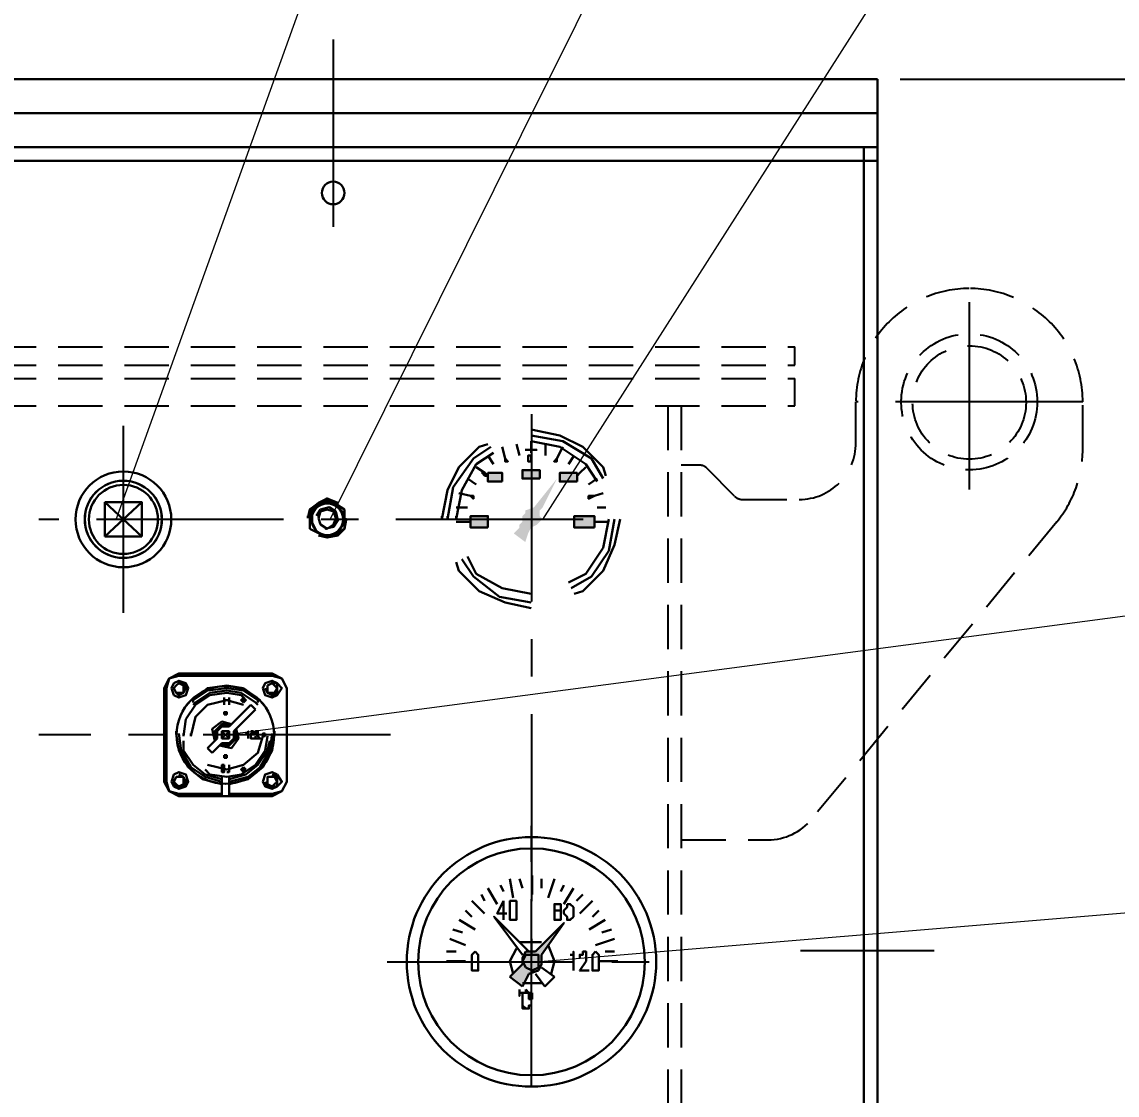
# Model space of a CAD drawing. Header units: millimetres. Extents: x 124493 to 133608, y -169944 to -164394.
# Drawn here: x 127009.4 to 127492.3, y -165787.5 to -165314.6 of the extents above; entities that cross this region are included whole.
import ezdxf

# ---------------------------------------------------------------- set-up
doc = ezdxf.new("R2010")
doc.units = ezdxf.units.MM
doc.header["$LTSCALE"] = 13
doc.linetypes.add('CENTERX2', pattern=[101.6, 63.5, -12.7, 12.7, -12.7])
doc.linetypes.add('DASHED', pattern=[0.75, 0.5, -0.25])
for name, color, linetype in [('1', 4, 'Continuous'), ('4虚线层', 6, 'DASHED'), ('粗实线', 4, 'Continuous')]:
    doc.layers.add(name, color=color, linetype=linetype)
doc.layers.add('标注、文本', color=3, linetype='Continuous', lineweight=25)
doc.layers.add('铁心', color=3, linetype='Continuous', lineweight=0)
doc.styles.get("Standard").update_dxf_attribs({"font": 'gbenor.shx', "bigfont": 'gbcbig.shx'})
doc.dimstyles.new('1-15', dxfattribs={"dimscale": 20, "dimtxt": 3.5, "dimasz": 2, "dimexe": 1.5, "dimexo": 0.5, "dimgap": 0.5, "dimtad": 1, "dimtoh": 1, "dimdec": 1, "dimdsep": 46, "dimtxsty": 'Standard', "dimcen": 2.5, "dimclrd": 3, "dimclre": 3, "dimclrt": 3, "dimadec": 0, "dimazin": 2, "dimtfac": 1, "dimtdec": 1, "dimtmove": 0, "dimatfit": 2, "dimfxl": 1, "dimarcsym": 0})

# ---------------------------------------------------------------- blocks, each defined once
blk = doc.blocks.new('A$C611D0E0A')
at = {"layer": '粗实线', "lineweight": 30}
h = blk.add_hatch(color=256, dxfattribs=at)
h.dxf.hatch_style = 2
h.paths.add_polyline_path([(0.931, 2.201), (0.931, 2.159), (0.974, 2.159)])
h = blk.add_hatch(color=256, dxfattribs=at)
h.dxf.hatch_style = 2
h.paths.add_polyline_path([(1.693, 2.201), (1.651, 2.159), (1.693, 2.159)])
h = blk.add_hatch(color=256, dxfattribs=at)
h.dxf.hatch_style = 2
h.paths.add_polyline_path([(0.593, 1.99), (0.635, 1.99), (0.635, 1.947)])
h = blk.add_hatch(color=256, dxfattribs=at)
h.dxf.hatch_style = 2
h.paths.add_polyline_path([(0.635, 1.863), (0.889, 1.863), (0.889, 1.99), (0.635, 1.99)])
h = blk.add_hatch(color=256, dxfattribs=at)
h.dxf.hatch_style = 2
h.paths.add_polyline_path([(1.185, 1.905), (1.439, 1.905), (1.439, 2.032), (1.185, 2.032)])
h = blk.add_hatch(color=256, dxfattribs=at)
h.dxf.hatch_style = 2
h.paths.add_polyline_path([(1.736, 1.863), (1.947, 1.863), (1.947, 1.99), (1.736, 1.99)])
h = blk.add_hatch(color=256, dxfattribs=at)
h.dxf.hatch_style = 2
h.paths.add_polyline_path([(1.99, 1.99), (1.947, 1.947), (1.99, 1.947)])
h = blk.add_hatch(color=256, dxfattribs=at)
h.dxf.hatch_style = 2
h.paths.add_polyline_path([(1.99, 1.99), (2.032, 1.99), (1.99, 1.947)])
h = blk.add_hatch(color=256, dxfattribs=at)
h.dxf.hatch_style = 2
h.paths.add_polyline_path([(0.931, 1.905), (1.143, 1.482), (1.27, 1.482)])
h = blk.add_hatch(color=256, dxfattribs=at)
h.dxf.hatch_style = 2
h.paths.add_polyline_path([(0.423, 1.651), (0.466, 1.651), (0.466, 1.609)])
h = blk.add_hatch(color=256, dxfattribs=at)
h.dxf.hatch_style = 2
h.paths.add_polyline_path([(2.159, 1.651), (2.201, 1.651), (2.159, 1.609)])
h = blk.add_hatch(color=256, dxfattribs=at)
h.dxf.hatch_style = 2
h.paths.add_polyline_path([(1.143, 1.482), (1.185, 1.439), (1.397, 1.439)])
h = blk.add_hatch(color=256, dxfattribs=at)
h.dxf.hatch_style = 2
h.paths.add_polyline_path([(1.143, 1.482), (1.27, 1.482), (1.397, 1.439)])
h = blk.add_hatch(color=256, dxfattribs=at)
h.dxf.hatch_style = 2
h.paths.add_polyline_path([(0.381, 1.185), (0.677, 1.185), (0.677, 1.355), (0.381, 1.355)])
h = blk.add_hatch(color=256, dxfattribs=at)
h.dxf.hatch_style = 2
h.paths.add_polyline_path([(1.185, 1.355), (1.143, 1.312), (1.439, 1.312)])
h = blk.add_hatch(color=256, dxfattribs=at)
h.dxf.hatch_style = 2
h.paths.add_polyline_path([(1.143, 1.312), (1.185, 1.27), (1.439, 1.27)])
h = blk.add_hatch(color=256, dxfattribs=at)
h.dxf.hatch_style = 2
h.paths.add_polyline_path([(1.143, 1.312), (1.439, 1.312), (1.439, 1.27)])
h = blk.add_hatch(color=256, dxfattribs=at)
h.dxf.hatch_style = 2
h.paths.add_polyline_path([(1.185, 1.439), (1.185, 1.397), (1.397, 1.397)])
h = blk.add_hatch(color=256, dxfattribs=at)
h.dxf.hatch_style = 2
h.paths.add_polyline_path([(1.185, 1.439), (1.397, 1.439), (1.397, 1.397)])
h = blk.add_hatch(color=256, dxfattribs=at)
h.dxf.hatch_style = 2
h.paths.add_polyline_path([(1.185, 1.397), (1.185, 1.355), (1.439, 1.355)])
h = blk.add_hatch(color=256, dxfattribs=at)
h.dxf.hatch_style = 2
h.paths.add_polyline_path([(1.185, 1.397), (1.397, 1.397), (1.439, 1.355)])
h = blk.add_hatch(color=256, dxfattribs=at)
h.dxf.hatch_style = 2
h.paths.add_polyline_path([(1.185, 1.355), (1.439, 1.355), (1.439, 1.312)])
h = blk.add_hatch(color=256, dxfattribs=at)
h.dxf.hatch_style = 2
h.paths.add_polyline_path([(1.947, 1.185), (2.201, 1.185), (2.201, 1.355), (1.947, 1.355)])
h = blk.add_hatch(color=256, dxfattribs=at)
h.dxf.hatch_style = 2
h.paths.add_polyline_path([(1.185, 1.27), (1.228, 1.228), (1.482, 1.228)])
h = blk.add_hatch(color=256, dxfattribs=at)
h.dxf.hatch_style = 2
h.paths.add_polyline_path([(1.185, 1.27), (1.439, 1.27), (1.482, 1.228)])
h = blk.add_hatch(color=256, dxfattribs=at)
h.dxf.hatch_style = 2
h.paths.add_polyline_path([(1.228, 1.228), (1.312, 1.185), (1.482, 1.185)])
h = blk.add_hatch(color=256, dxfattribs=at)
h.dxf.hatch_style = 2
h.paths.add_polyline_path([(1.228, 1.228), (1.482, 1.228), (1.482, 1.185)])
h = blk.add_hatch(color=256, dxfattribs=at)
h.dxf.hatch_style = 2
h.paths.add_polyline_path([(1.312, 1.185), (1.355, 1.101), (1.566, 1.101)])
h = blk.add_hatch(color=256, dxfattribs=at)
h.dxf.hatch_style = 2
h.paths.add_polyline_path([(1.312, 1.185), (1.482, 1.185), (1.566, 1.101)])
h = blk.add_hatch(color=256, dxfattribs=at)
h.dxf.hatch_style = 2
h.paths.add_polyline_path([(1.355, 1.101), (1.566, 1.101), (1.397, 0.974)])
for points in [[(1.312, 2.625), (0.889, 2.54), (0.55, 2.371), (0.254, 2.074), (0.212, 1.947)], [(1.312, 2.54), (0.847, 2.455), (0.423, 2.201), (0.254, 1.905)], [(1.312, 2.455), (0.889, 2.371), (0.508, 2.117), (0.339, 1.863)], [(2.413, 1.312), (2.328, 1.736), (2.117, 2.117), (1.863, 2.286)], [(2.54, 1.312), (2.455, 1.778), (2.159, 2.201), (1.905, 2.371)], [(2.625, 1.312), (2.54, 1.736), (2.371, 2.074), (2.074, 2.371), (1.947, 2.413)], [(0, 1.312), (0.085, 0.931), (0.254, 0.55), (0.55, 0.254), (0.677, 0.212)], [(0.085, 1.312), (0.169, 0.847), (0.423, 0.466), (0.72, 0.296)], [(0.169, 1.312), (0.254, 0.889), (0.508, 0.508), (0.762, 0.381)], [(2.54, 1.312), (2.54, 1.355)], [(2.625, 1.312), (2.625, 1.355)], [(1.312, 0.212), (1.736, 0.296), (2.117, 0.508), (2.244, 0.762)], [(1.312, 0.085), (1.778, 0.169), (2.159, 0.466), (2.328, 0.72)], [(1.312, 0), (1.693, 0.085), (2.074, 0.254), (2.371, 0.55), (2.413, 0.677)]]:
    blk.add_lwpolyline(points, dxfattribs=at)
for points in [[(1.397, 2.328), (1.228, 2.328)], [(0.931, 2.201), (0.974, 2.159), (0.931, 2.159)], [(1.312, 2.244), (1.312, 2.201), (1.312, 2.159), (1.355, 2.159), (1.355, 2.201), (1.355, 2.244)], [(1.693, 2.201), (1.693, 2.159), (1.651, 2.159)], [(1.693, 2.201), (1.651, 2.159), (1.693, 2.159)], [(0.593, 1.99), (0.635, 1.947)], [(0.635, 1.863), (0.889, 1.863), (0.889, 1.99), (0.635, 1.99)], [(1.185, 1.905), (1.439, 1.905), (1.439, 2.032), (1.185, 2.032)], [(1.736, 1.863), (1.947, 1.863), (1.947, 1.99), (1.736, 1.99)], [(2.032, 1.99), (1.99, 1.947), (1.947, 1.947), (1.99, 1.99)], [(1.99, 1.99), (1.947, 1.947), (1.99, 1.947), (2.032, 1.99)], [(0.381, 1.651), (0.466, 1.609), (0.466, 1.651), (0.423, 1.651)], [(2.201, 1.651), (2.159, 1.609), (2.159, 1.651)], [(2.201, 1.651), (2.159, 1.609), (2.159, 1.651)], [(0.381, 1.185), (0.677, 1.185), (0.677, 1.355), (0.381, 1.355)], [(1.947, 1.185), (2.201, 1.185), (2.201, 1.355), (1.947, 1.355)], [(0.339, 1.27), (0.381, 1.27)], [(2.286, 1.27), (2.201, 1.27)], [(2.286, 1.27), (2.201, 1.27)]]:
    blk.add_lwpolyline(points, close=True, dxfattribs=at)
for points in [[(1.312, 2.455), (1.312, 2.455), (1.312, 2.286), (1.312, 2.286)], [(0.847, 2.371), (0.847, 2.371), (0.931, 2.201), (0.931, 2.201)], [(1.101, 2.413), (1.101, 2.413), (1.101, 2.244), (1.101, 2.244)], [(1.524, 2.413), (1.524, 2.413), (1.482, 2.244), (1.482, 2.244)], [(1.736, 2.371), (1.736, 2.371), (1.693, 2.201), (1.693, 2.201)], [(0.677, 2.244), (0.677, 2.244), (0.762, 2.117), (0.762, 2.117)], [(1.947, 2.244), (1.947, 2.244), (1.863, 2.117), (1.863, 2.117)], [(0.508, 2.074), (0.508, 2.074), (0.593, 1.99), (0.593, 1.99)], [(2.117, 2.074), (2.117, 2.074), (1.99, 1.99), (1.99, 1.99)], [(0.339, 1.905), (0.339, 1.905), (0.466, 1.82), (0.466, 1.82)], [(2.244, 1.905), (2.244, 1.905), (2.117, 1.82), (2.117, 1.82)], [(0.254, 1.693), (0.254, 1.693), (0.381, 1.651), (0.381, 1.651)], [(2.371, 1.693), (2.371, 1.693), (2.201, 1.651), (2.201, 1.651)], [(0.212, 1.482), (0.212, 1.482), (0.339, 1.482), (0.339, 1.482)], [(2.413, 1.482), (2.413, 1.482), (2.244, 1.482), (2.244, 1.482)], [(2.413, 1.312), (2.413, 1.312), (2.413, 1.355), (2.413, 1.355)], [(0.169, 1.27), (0.169, 1.27), (0.339, 1.27), (0.339, 1.27)], [(2.413, 1.27), (2.413, 1.27), (2.286, 1.27), (2.286, 1.27)]]:
    blk.add_open_spline(points, degree=3, dxfattribs=at)
blk = doc.blocks.new('A$C588303E3')
at = {"layer": '粗实线', "lineweight": 30}
for points in [[(0.63, 8.25), (5.71, 11.43)], [(11.43, 5.71), (10.79, 8.25), (8.25, 10.16), (5.71, 11.43), (2.54, 10.16)], [(10.79, 5.71), (10.16, 8.25), (8.25, 10.16), (5.71, 10.79), (3.17, 10.16)], [(10.79, 2.54), (10.79, 8.25), (5.71, 11.43)], [(8.89, 6.35), (7.62, 8.25), (5.08, 8.89), (3.17, 7.62), (2.54, 5.08), (3.81, 3.17), (6.35, 2.54)], [(0, 5.71), (0.63, 2.54), (2.54, 0.63), (5.71, 0), (8.25, 0.63)], [(0, 5.71), (0.63, 2.54), (3.17, 0.63), (5.71, 0), (8.25, 0.63)], [(10.79, 5.71), (10.79, 6.35)], [(10.79, 2.54), (5.71, 0), (0.63, 2.54)]]:
    blk.add_lwpolyline(points, dxfattribs=at)
for points in [[(8.89, 8.89), (6.98, 10.16), (4.44, 10.16), (2.54, 8.89), (0.63, 6.98), (0.63, 4.44), (2.54, 1.91), (4.44, 0.63), (6.98, 0.63), (8.89, 1.91), (10.16, 4.44), (10.16, 6.98)], [(8.25, 5.71), (7.62, 7.62), (5.71, 8.25), (3.81, 7.62), (3.17, 5.71), (3.81, 3.81), (5.71, 2.54), (7.62, 3.81)]]:
    blk.add_lwpolyline(points, close=True, dxfattribs=at)
for points in [[(0.63, 2.54), (0.63, 2.54), (0.63, 8.25), (0.63, 8.25)], [(11.43, 5.71), (11.43, 5.71), (11.43, 6.35), (11.43, 6.35)]]:
    blk.add_open_spline(points, degree=3, dxfattribs=at)
blk = doc.blocks.new('A$C74305C97')
at = {"layer": '粗实线', "lineweight": 30}
for p, q in [((0.506, 1.12), (1.141, 0.527)), ((0.506, 0.527), (1.141, 1.12))]:
    blk.add_line(p, q, dxfattribs=at)
for points in [[(1.141, 1.12), (0.506, 1.12), (0.506, 0.527)], [(1.141, 0.527), (1.141, 1.12)], [(0.506, 0.527), (1.141, 0.527)]]:
    blk.add_lwpolyline(points, dxfattribs=at)
for radius in [0.823, 0.593]:
    blk.add_circle((0.823, 0.823), radius, dxfattribs=at)
blk = doc.blocks.new('*D482')
at = {"layer": 'Defpoints', "color": 0, "transparency": 16777216}
for p in [(127386.6, -165339.76), (127703.07, -165339.76), (127386.6, -167089.77)]:
    blk.add_point(p, dxfattribs=at)
at = {"layer": '标注、文本', "color": 3, "lineweight": -2, "transparency": 16777216}
for p, q in [((127396.6, -165339.76), (127733.07, -165339.76)), ((127703.07, -167049.77), (127703.07, -165379.76)), ((127396.6, -167089.77), (127733.07, -167089.77))]:
    blk.add_line(p, q, dxfattribs=at)
at = {"layer": '标注、文本', "color": 3, "transparency": 16777216}
for points in [[(127696.4, -165379.76), (127709.74, -165379.76), (127703.07, -165339.76)], [(127696.4, -167049.77), (127709.74, -167049.77), (127703.07, -167089.77)]]:
    blk.add_solid(points, dxfattribs=at)
at = {"layer": '标注、文本', "color": 3, "transparency": 16777216, "insert": (127658.07, -166307.78), "char_height": 70, "attachment_point": 5, "rotation": 90}
blk.add_mtext('1750', dxfattribs=at)
blk = doc.blocks.new('A$C75176214')
at = {"layer": '粗实线', "lineweight": 30}
h = blk.add_hatch(color=256, dxfattribs=at)
h.dxf.hatch_style = 2
h.paths.add_polyline_path([(0.762, 1.736), (0.72, 1.693), (0.804, 1.693)])
h = blk.add_hatch(color=256, dxfattribs=at)
h.dxf.hatch_style = 2
h.paths.add_polyline_path([(0.72, 1.693), (0.804, 1.693), (0.762, 1.651)])
h = blk.add_hatch(color=256, dxfattribs=at)
h.dxf.hatch_style = 2
h.paths.add_polyline_path([(0.381, 1.101), (0.381, 1.058), (0.423, 1.058)])
h = blk.add_hatch(color=256, dxfattribs=at)
h.dxf.hatch_style = 2
h.paths.add_polyline_path([(0.381, 1.101), (0.423, 1.101), (0.423, 1.058)])
h = blk.add_hatch(color=256, dxfattribs=at)
h.dxf.hatch_style = 2
h.paths.add_polyline_path([(0.762, 0.508), (0.72, 0.466), (0.804, 0.466)])
h = blk.add_hatch(color=256, dxfattribs=at)
h.dxf.hatch_style = 2
h.paths.add_polyline_path([(0.72, 0.466), (0.804, 0.466), (0.762, 0.423)])
for points in [[(0.254, 2.159), (0.085, 2.074), (0, 1.905)], [(2.159, 1.905), (2.074, 2.074), (1.905, 2.159)], [(0.254, 2.117), (0.085, 2.074), (0, 1.905)], [(0.254, 1.99), (0.169, 1.99), (0.169, 1.905), (0.169, 1.82), (0.254, 1.778), (0.339, 1.82), (0.381, 1.905)], [(1.651, 1.693), (1.397, 1.905), (1.058, 1.947), (0.762, 1.905), (0.466, 1.693)], [(1.905, 1.99), (1.82, 1.99), (1.778, 1.905), (1.82, 1.82), (1.905, 1.778), (1.947, 1.82), (1.99, 1.905), (1.947, 1.947), (1.905, 1.99), (1.82, 1.947), (1.82, 1.905), (1.82, 1.82), (1.905, 1.82), (1.947, 1.82), (1.99, 1.905)], [(2.117, 1.905), (2.074, 2.074), (1.905, 2.117)], [(1.651, 1.651), (1.651, 1.693), (1.397, 1.863), (1.058, 1.905), (0.762, 1.863), (0.508, 1.693), (0.508, 1.651)], [(1.651, 1.609), (1.609, 1.651), (1.355, 1.82), (1.058, 1.863), (0.804, 1.82), (0.55, 1.651), (0.508, 1.609)], [(1.82, 1.058), (1.778, 1.355), (1.609, 1.609), (1.355, 1.778), (1.058, 1.82), (0.804, 1.778), (0.72, 1.693)], [(0.635, 1.609), (0.593, 1.566), (0.55, 1.524)], [(0.762, 1.651), (0.72, 1.693), (0.762, 1.736)], [(0.762, 1.651), (0.804, 1.693), (0.762, 1.736)], [(1.693, 1.058), (1.609, 1.397), (1.397, 1.609), (1.058, 1.693), (0.762, 1.609)], [(0.889, 1.185), (0.847, 1.016), (0.974, 0.847), (1.185, 0.889)], [(0.889, 1.185), (0.889, 1.016), (1.016, 0.889), (1.143, 0.889)], [(1.27, 0.974), (1.312, 1.185), (1.143, 1.312), (0.974, 1.27)], [(1.27, 1.016), (1.27, 1.143), (1.143, 1.27), (0.974, 1.27)], [(1.228, 1.016), (1.228, 1.143), (1.143, 1.228), (1.016, 1.228)], [(0.212, 1.143), (0.212, 1.101), (0.254, 0.804), (0.423, 0.508), (0.677, 0.296), (1.016, 0.212)], [(0.254, 1.101), (0.296, 0.804), (0.466, 0.508), (0.677, 0.339), (1.016, 0.254)], [(0.296, 0.974), (0.339, 0.804), (0.508, 0.55), (0.72, 0.381), (1.016, 0.296)], [(0.339, 1.058), (0.381, 0.804), (0.55, 0.55), (0.804, 0.381), (1.058, 0.339), (1.355, 0.381), (1.439, 0.466)], [(0.423, 1.058), (0.508, 0.762), (0.762, 0.55), (1.058, 0.466), (1.397, 0.55)], [(0.508, 1.101), (0.508, 1.143), (0.55, 1.143), (0.55, 1.101), (0.508, 1.058), (0.466, 1.016), (0.55, 1.016)], [(0.635, 1.143), (0.593, 1.143), (0.55, 1.101), (0.593, 1.101), (0.635, 1.101), (0.635, 1.058), (0.635, 1.016), (0.593, 1.016), (0.55, 1.016), (0.55, 1.058)], [(0.677, 1.101), (0.677, 1.143), (0.677, 1.101), (0.72, 1.101), (0.677, 1.101), (0.677, 1.058)], [(0.677, 1.016), (0.677, 1.058)], [(0.931, 1.143), (0.931, 1.016), (1.016, 0.931), (1.143, 0.931)], [(1.143, 0.212), (1.482, 0.296), (1.736, 0.508), (1.905, 0.804), (1.947, 1.101), (1.947, 1.143)], [(1.143, 0.254), (1.439, 0.339), (1.693, 0.508), (1.863, 0.804), (1.905, 1.101)], [(1.143, 0.296), (1.439, 0.381), (1.651, 0.55), (1.82, 0.804), (1.82, 0.974)], [(1.82, 1.058), (1.82, 1.101)], [(1.397, 0.847), (1.355, 0.804), (1.312, 0.762)], [(0.72, 0.466), (0.762, 0.508)], [(0.762, 0.508), (0.804, 0.466), (0.762, 0.423)], [(1.016, 0.55), (1.016, 0.423), (1.058, 0.423)], [(0, 0.254), (0.085, 0.085), (0.254, 0.042)], [(0, 0.254), (0.085, 0.085), (0.254, 0)], [(0.254, 0.381), (0.169, 0.339), (0.169, 0.254), (0.169, 0.169), (0.254, 0.169), (0.339, 0.169), (0.381, 0.254)], [(1.905, 0.381), (1.82, 0.339), (1.778, 0.254), (1.82, 0.169), (1.905, 0.169), (1.947, 0.169), (1.99, 0.254), (1.947, 0.339), (1.905, 0.339), (1.82, 0.339), (1.82, 0.254), (1.82, 0.212), (1.905, 0.169), (1.947, 0.212), (1.99, 0.254)], [(1.905, 0.042), (2.074, 0.085), (2.117, 0.254)], [(1.905, 0), (2.074, 0.085), (2.159, 0.254)]]:
    blk.add_lwpolyline(points, dxfattribs=at)
for points in [[(0.423, 1.905), (0.381, 1.99), (0.254, 2.032), (0.169, 1.99), (0.085, 1.905), (0.169, 1.778), (0.254, 1.736), (0.381, 1.778)], [(0.339, 1.905), (0.339, 1.947), (0.254, 1.99), (0.212, 1.947), (0.169, 1.905), (0.212, 1.82), (0.254, 1.82), (0.339, 1.82)], [(2.032, 1.905), (1.99, 1.99), (1.905, 2.032), (1.778, 1.99), (1.736, 1.905), (1.778, 1.778), (1.905, 1.736), (1.99, 1.778)], [(0, 1.905), (0, 0.254)], [(1.101, 1.439), (1.101, 1.482), (1.058, 1.482), (1.058, 1.439)], [(0.381, 1.101), (0.423, 1.101), (0.423, 1.058), (0.381, 1.058)], [(1.143, 1.058), (1.143, 1.143), (1.058, 1.143), (1.016, 1.143), (1.016, 1.058), (1.016, 1.016), (1.058, 1.016), (1.143, 1.016)], [(1.101, 0.72), (1.058, 0.72), (1.058, 0.677), (1.101, 0.677)], [(0.423, 0.254), (0.381, 0.381), (0.254, 0.423), (0.169, 0.381), (0.085, 0.254), (0.169, 0.169), (0.254, 0.127), (0.381, 0.169)], [(1.101, 0.55), (1.101, 0.508), (1.101, 0.466), (1.101, 0.423), (1.143, 0.423), (1.143, 0.466), (1.143, 0.508), (1.143, 0.55)], [(2.032, 0.254), (1.99, 0.381), (1.905, 0.423), (1.778, 0.381), (1.736, 0.254), (1.778, 0.169), (1.905, 0.127), (1.99, 0.169)], [(0.339, 0.254), (0.339, 0.339), (0.254, 0.339), (0.212, 0.339), (0.169, 0.254), (0.212, 0.212), (0.254, 0.169), (0.339, 0.212)]]:
    blk.add_lwpolyline(points, close=True, dxfattribs=at)
for points in [[(0.254, 2.159), (0.254, 2.159), (1.905, 2.159), (1.905, 2.159)], [(0.254, 2.117), (0.254, 2.117), (1.905, 2.117), (1.905, 2.117)], [(2.117, 1.905), (2.117, 1.905), (2.117, 0.254), (2.117, 0.254)], [(2.159, 1.905), (2.159, 1.905), (2.159, 0.254), (2.159, 0.254)], [(0.635, 1.609), (0.635, 1.609), (1.016, 1.228), (1.016, 1.228)], [(0.72, 1.693), (0.72, 1.693), (0.762, 1.651), (0.762, 1.651)], [(1.016, 1.609), (1.016, 1.609), (1.016, 1.736), (1.016, 1.736)], [(1.016, 1.693), (1.016, 1.693), (1.101, 1.693), (1.101, 1.693)], [(1.101, 1.736), (1.101, 1.736), (1.101, 1.609), (1.101, 1.609)], [(1.101, 1.609), (1.101, 1.609), (1.101, 1.736), (1.101, 1.736)], [(0.55, 1.524), (0.55, 1.524), (0.931, 1.143), (0.931, 1.143)], [(1.228, 1.016), (1.228, 1.016), (1.397, 0.847), (1.397, 0.847)], [(1.693, 1.058), (1.693, 1.058), (1.693, 1.101), (1.693, 1.101)], [(1.143, 0.931), (1.143, 0.931), (1.312, 0.762), (1.312, 0.762)], [(0.72, 0.466), (0.72, 0.466), (0.762, 0.423), (0.762, 0.423)], [(1.016, 0), (1.016, 0), (1.016, 0.339), (1.016, 0.339)], [(1.143, 0), (1.143, 0), (1.143, 0.339), (1.143, 0.339)], [(0.254, 0.042), (0.254, 0.042), (1.016, 0.042), (1.016, 0.042)], [(0.254, 0), (0.254, 0), (1.905, 0), (1.905, 0)], [(1.058, 0), (1.058, 0), (1.101, 0), (1.101, 0)], [(1.143, 0.042), (1.143, 0.042), (1.905, 0.042), (1.905, 0.042)]]:
    blk.add_open_spline(points, degree=3, dxfattribs=at)
blk = doc.blocks.new('A$C08F7720E')
at = {"layer": '标注、文本'}
for p, q in [((10.16, 11.43), (11.43, 10.16)), ((10.16, 10.16), (11.43, 11.43))]:
    blk.add_line(p, q, dxfattribs=at)
at = {"layer": '标注、文本', "xscale": 10, "yscale": 10, "zscale": 10}
blk.add_blockref('A$C75176214', (0, 0), dxfattribs=at)

msp = doc.modelspace()

# ---------------------------------------------------------------- hatches: boundary and pattern name
at = {"layer": '粗实线', "lineweight": 30}
h = msp.add_hatch(color=256, dxfattribs=at)
h.dxf.hatch_style = 2
h.paths.add_polyline_path([(127248.32, -165711.72), (127235.75, -165724.3), (127239.94, -165724.3)])
h = msp.add_hatch(color=256, dxfattribs=at)
h.dxf.hatch_style = 2
h.paths.add_polyline_path([(127231.56, -165724.3), (127230.16, -165725.69), (127238.54, -165725.69)])
h = msp.add_hatch(color=256, dxfattribs=at)
h.dxf.hatch_style = 2
h.paths.add_polyline_path([(127230.16, -165725.69), (127230.16, -165727.09), (127238.54, -165727.09)])
h = msp.add_hatch(color=256, dxfattribs=at)
h.dxf.hatch_style = 2
h.paths.add_polyline_path([(127230.16, -165725.69), (127238.54, -165725.69), (127238.54, -165727.09)])
h = msp.add_hatch(color=256, dxfattribs=at)
h.dxf.hatch_style = 2
h.paths.add_polyline_path([(127230.16, -165727.09), (127230.16, -165729.89), (127238.54, -165729.89)])
h = msp.add_hatch(color=256, dxfattribs=at)
h.dxf.hatch_style = 2
h.paths.add_polyline_path([(127230.16, -165727.09), (127238.54, -165727.09), (127238.54, -165729.89)])
h = msp.add_hatch(color=256, dxfattribs=at)
h.dxf.hatch_style = 2
h.paths.add_polyline_path([(127231.56, -165724.3), (127239.94, -165724.3), (127238.54, -165725.69)])
h = msp.add_hatch(color=256, dxfattribs=at)
h.dxf.hatch_style = 2
h.paths.add_polyline_path([(127230.16, -165729.89), (127227.37, -165732.68), (127237.14, -165732.68)])
h = msp.add_hatch(color=256, dxfattribs=at)
h.dxf.hatch_style = 2
h.paths.add_polyline_path([(127230.16, -165729.89), (127238.54, -165729.89), (127237.14, -165732.68)])
h = msp.add_hatch(color=256, dxfattribs=at)
h.dxf.hatch_style = 2
h.paths.add_polyline_path([(127225.97, -165734.08), (127224.57, -165735.47), (127232.95, -165735.47)])
h = msp.add_hatch(color=256, dxfattribs=at)
h.dxf.hatch_style = 2
h.paths.add_polyline_path([(127224.57, -165735.47), (127232.95, -165735.47), (127230.16, -165739.66)])
h = msp.add_hatch(color=256, dxfattribs=at)
h.dxf.hatch_style = 2
h.paths.add_polyline_path([(127227.37, -165732.68), (127225.97, -165734.08), (127232.95, -165734.08)])
h = msp.add_hatch(color=256, dxfattribs=at)
h.dxf.hatch_style = 2
h.paths.add_polyline_path([(127225.97, -165734.08), (127232.95, -165734.08), (127232.95, -165735.47)])
h = msp.add_hatch(color=256, dxfattribs=at)
h.dxf.hatch_style = 2
h.paths.add_polyline_path([(127227.37, -165732.68), (127237.14, -165732.68), (127232.95, -165734.08)])
h = msp.add_hatch(color=256, dxfattribs=at)
h.dxf.hatch_style = 2
h.paths.add_polyline_path([(127231.56, -165741.06), (127231.56, -165742.46), (127230.16, -165742.46), (127230.16, -165743.86), (127230.16, -165745.25), (127230.16, -165746.65), (127230.16, -165748.05), (127230.16, -165749.44), (127231.56, -165749.44), (127232.95, -165749.44), (127231.56, -165749.44), (127230.16, -165748.05), (127230.16, -165746.65), (127230.16, -165745.25), (127230.16, -165743.86), (127230.16, -165742.46), (127231.56, -165742.46), (127232.95, -165742.46)])
h = msp.add_hatch(color=256, dxfattribs=at)
h.dxf.hatch_style = 2
h.paths.add_polyline_path([(127228.76, -165742.46), (127228.76, -165743.86), (127228.76, -165742.46), (127230.16, -165742.46)])
h = msp.add_hatch(color=256, dxfattribs=at)
h.dxf.hatch_style = 2
h.paths.add_polyline_path([(127234.35, -165742.46), (127232.95, -165742.46), (127232.95, -165743.86), (127232.95, -165745.25), (127234.35, -165745.25)])
h = msp.add_hatch(color=256, dxfattribs=at)
h.dxf.hatch_style = 2
h.paths.add_polyline_path([(127234.35, -165748.05), (127232.95, -165748.05), (127232.95, -165749.44), (127231.56, -165749.44), (127232.95, -165749.44), (127232.95, -165748.05)])

# ---------------------------------------------------------------- linework, layer by layer
at = {"layer": '1', "color": 1, "linetype": 'CENTERX2', "lineweight": -3, "ltscale": 0.1}
for p, q in [((127146.6, -165322.35), (127146.6, -165421.35)), ((127146.6, -165322.35), (127146.6, -165421.35)), ((127427.1, -165438.06), (127427.1, -165526.01)), ((127477.1, -165482.03), (127377.1, -165482.03)), ((127234.05, -165487.51), (127234.05, -165726.31)), ((127054.05, -165492.51), (127054.05, -165577.15)), ((127256.82, -165533.8), (127016.85, -165533.8)), ((127171.86, -165628.79), (127016.89, -165628.76)), ((127234.05, -165783.8), (127234.05, -165668.82)), ((127411.6, -165723.97), (127352.6, -165723.97)), ((127170.42, -165728.81), (127292.06, -165728.81))]:
    msp.add_line(p, q, dxfattribs=at)
at = {"layer": '4虚线层', "ltscale": 3}
for p, q in [((125943.1, -165457.77), (127350.1, -165457.77)), ((127350.1, -165465.77), (127350.1, -165457.77)), ((125943.1, -165465.77), (127350.1, -165465.77)), ((125943.1, -165471.77), (127350.1, -165471.77)), ((127350.1, -165483.77), (127350.1, -165471.77)), ((125943.1, -165483.77), (127350.1, -165483.77)), ((127294.1, -165483.77), (127294.1, -166229.77)), ((127300.1, -165483.77), (127300.1, -166229.77)), ((127377.1, -165500.03), (127377.1, -165482.04)), ((127477.1, -165503.04), (127477.1, -165482.04)), ((127308.01, -165509.91), (127300.1, -165509.91)), ((127323.58, -165523.54), (127311.57, -165511.39)), ((127327.13, -165525.03), (127352.1, -165525.03)), ((127465.68, -165534.85), (127357.6, -165665.93)), ((127300.28, -165675.03), (127338.31, -165675.03))]:
    msp.add_line(p, q, dxfattribs=at)
for centre, radius in [((127427.1, -165482.03), 30), ((127427.1, -165482.28), 25)]:
    msp.add_circle(centre, radius, dxfattribs=at)
for centre, radius, start, end in [((127427.1, -165482.04), 50, 90, 180), ((127427.1, -165482.04), 50, 0, 90), ((127352.1, -165500.03), 25, 270, 0), ((127427.1, -165503.04), 50, 320.4941, 0), ((127308.01, -165514.91), 5, 44.6681, 90), ((127327.13, -165520.03), 5, 224.6681, 270), ((127338.31, -165650.03), 25, 270, 320.4941)]:
    msp.add_arc(centre, radius, start, end, dxfattribs=at)
at = {"layer": '标注、文本'}
msp.add_line((127427.1, -165432.04), (127427.1, -165432.04), dxfattribs=at)
at = {"layer": '标注、文本', "color": 4, "lineweight": 30}
for radius in [55, 50]:
    msp.add_circle((127234.05, -165728.81), radius, dxfattribs=at)
at = {"layer": '粗实线', "lineweight": 30}
for p, q in [((127386.6, -165339.76), (125906.6, -165339.76)), ((127386.6, -165369.76), (127386.6, -165339.76)), ((127386.6, -165354.76), (125906.6, -165354.76)), ((125906.6, -165369.76), (127386.6, -165369.76)), ((127380.6, -167003.77), (127380.6, -165369.76)), ((127386.6, -167009.77), (127386.6, -165369.76)), ((125906.6, -165375.76), (127386.6, -165375.76))]:
    msp.add_line(p, q, dxfattribs=at)
for points in [[(127221.78, -165701.95), (127218.98, -165707.53), (127223.17, -165707.53)], [(127221.78, -165701.95), (127221.78, -165710.33)], [(127232.95, -165724.3), (127217.59, -165708.93), (127230.16, -165725.69)], [(127235.75, -165724.3), (127248.32, -165711.72), (127238.54, -165725.69)], [(127238.54, -165720.11), (127228.76, -165720.11)], [(127242.73, -165734.08), (127244.13, -165728.49), (127241.34, -165721.5)], [(127227.37, -165722.9), (127224.57, -165728.49), (127225.97, -165734.08)], [(127235.75, -165724.3), (127231.56, -165724.3), (127230.16, -165727.09), (127230.16, -165729.89)], [(127232.95, -165734.08), (127237.14, -165732.68), (127238.54, -165729.89), (127238.54, -165725.69)], [(127251.11, -165725.69), (127252.51, -165725.69), (127252.51, -165724.3), (127252.51, -165732.68)], [(127255.31, -165727.09), (127255.31, -165725.69), (127256.7, -165725.69), (127256.7, -165724.3), (127258.1, -165724.3), (127258.1, -165725.69), (127258.1, -165727.09), (127258.1, -165728.49), (127255.31, -165732.68), (127259.5, -165732.68)], [(127230.16, -165739.66), (127224.57, -165735.47)], [(127230.16, -165738.27), (127238.54, -165738.27)]]:
    msp.add_lwpolyline(points, dxfattribs=at)
for points in [[(127225.97, -165701.95), (127224.57, -165701.95), (127224.57, -165703.34), (127224.57, -165706.14), (127224.57, -165708.93), (127224.57, -165710.33), (127225.97, -165710.33), (127227.37, -165710.33), (127227.37, -165708.93), (127227.37, -165706.14), (127227.37, -165703.34), (127227.37, -165701.95)], [(127245.53, -165703.34), (127244.13, -165703.34), (127244.13, -165704.74), (127244.13, -165706.14), (127245.53, -165706.14), (127246.92, -165706.14), (127246.92, -165707.53), (127246.92, -165708.93), (127246.92, -165710.33), (127245.53, -165710.33), (127244.13, -165710.33), (127244.13, -165708.93), (127244.13, -165707.53), (127244.13, -165706.14), (127245.53, -165706.14), (127246.92, -165706.14), (127246.92, -165704.74), (127246.92, -165703.34)], [(127249.72, -165703.34), (127249.72, -165704.74), (127248.32, -165706.14), (127248.32, -165707.53), (127249.72, -165708.93), (127249.72, -165710.33), (127251.11, -165710.33), (127252.51, -165708.93), (127252.51, -165707.53), (127252.51, -165706.14), (127252.51, -165704.74), (127251.11, -165703.34)], [(127209.2, -165724.3), (127207.81, -165725.69), (127207.81, -165728.49), (127207.81, -165731.28), (127207.81, -165732.68), (127209.2, -165732.68), (127210.6, -165732.68), (127210.6, -165731.28), (127210.6, -165728.49), (127210.6, -165725.69)], [(127237.14, -165728.49), (127237.14, -165725.69), (127234.35, -165725.69), (127231.56, -165725.69), (127230.16, -165728.49), (127231.56, -165731.28), (127234.35, -165732.68), (127237.14, -165731.28)], [(127262.29, -165724.3), (127260.89, -165725.69), (127260.89, -165728.49), (127260.89, -165729.89), (127260.89, -165731.28), (127260.89, -165732.68), (127262.29, -165732.68), (127263.69, -165732.68), (127263.69, -165731.28), (127263.69, -165729.89), (127263.69, -165728.49), (127263.69, -165725.69)], [(127228.76, -165741.06), (127228.76, -165742.46), (127228.76, -165743.86), (127228.76, -165742.46)], [(127231.56, -165741.06), (127231.56, -165742.46), (127230.16, -165742.46), (127230.16, -165743.86), (127230.16, -165745.25), (127230.16, -165746.65), (127230.16, -165748.05), (127230.16, -165749.44), (127231.56, -165749.44), (127232.95, -165749.44), (127231.56, -165749.44), (127230.16, -165748.05), (127230.16, -165746.65), (127230.16, -165745.25), (127230.16, -165743.86), (127230.16, -165742.46), (127231.56, -165742.46), (127232.95, -165742.46)], [(127228.76, -165742.46), (127228.76, -165743.86), (127228.76, -165742.46), (127230.16, -165742.46)], [(127232.95, -165742.46), (127231.56, -165742.46)], [(127234.35, -165742.46), (127232.95, -165742.46), (127232.95, -165743.86), (127232.95, -165745.25), (127234.35, -165745.25)], [(127234.35, -165748.05), (127232.95, -165748.05), (127232.95, -165749.44), (127231.56, -165749.44), (127232.95, -165749.44), (127232.95, -165748.05)]]:
    msp.add_lwpolyline(points, close=True, dxfattribs=at)
for centre, radius in [((127146.6, -165389.95), 5), ((127054.05, -165533.8), 17), ((127054.1, -165533.8), 17), ((127144.05, -165533.8), 7), ((127144.1, -165533.8), 7), ((127099.04, -165628.79), 21.5), ((127099.09, -165628.79), 21.5)]:
    msp.add_circle(centre, radius, dxfattribs=at)
for points in [[(127224.57, -165692.17), (127224.57, -165692.17), (127225.97, -165700.55), (127225.97, -165700.55)], [(127228.76, -165692.17), (127228.76, -165692.17), (127230.16, -165696.36), (127230.16, -165696.36)], [(127234.35, -165690.77), (127234.35, -165690.77), (127234.35, -165699.15), (127234.35, -165699.15)], [(127238.54, -165692.17), (127238.54, -165692.17), (127238.54, -165696.36), (127238.54, -165696.36)], [(127244.13, -165692.17), (127244.13, -165692.17), (127241.34, -165700.55), (127241.34, -165700.55)], [(127214.79, -165696.36), (127214.79, -165696.36), (127218.98, -165703.34), (127218.98, -165703.34)], [(127220.38, -165694.96), (127220.38, -165694.96), (127221.78, -165697.75), (127221.78, -165697.75)], [(127248.32, -165694.96), (127248.32, -165694.96), (127246.92, -165697.75), (127246.92, -165697.75)], [(127252.51, -165696.36), (127252.51, -165696.36), (127248.32, -165703.34), (127248.32, -165703.34)], [(127207.81, -165701.95), (127207.81, -165701.95), (127213.4, -165707.53), (127213.4, -165707.53)], [(127212, -165699.15), (127212, -165699.15), (127213.4, -165701.95), (127213.4, -165701.95)], [(127256.7, -165699.15), (127256.7, -165699.15), (127253.91, -165701.95), (127253.91, -165701.95)], [(127260.89, -165701.95), (127260.89, -165701.95), (127255.31, -165707.53), (127255.31, -165707.53)], [(127205.01, -165706.14), (127205.01, -165706.14), (127207.81, -165708.93), (127207.81, -165708.93)], [(127263.69, -165706.14), (127263.69, -165706.14), (127260.89, -165708.93), (127260.89, -165708.93)], [(127202.22, -165710.33), (127202.22, -165710.33), (127209.2, -165714.52), (127209.2, -165714.52)], [(127266.48, -165710.33), (127266.48, -165710.33), (127259.5, -165714.52), (127259.5, -165714.52)], [(127199.43, -165714.52), (127199.43, -165714.52), (127203.62, -165715.92), (127203.62, -165715.92)], [(127269.28, -165714.52), (127269.28, -165714.52), (127265.08, -165715.92), (127265.08, -165715.92)], [(127198.03, -165718.71), (127198.03, -165718.71), (127205.01, -165721.5), (127205.01, -165721.5)], [(127270.67, -165718.71), (127270.67, -165718.71), (127262.29, -165721.5), (127262.29, -165721.5)], [(127196.63, -165724.3), (127196.63, -165724.3), (127200.82, -165724.3), (127200.82, -165724.3)], [(127270.67, -165724.3), (127270.67, -165724.3), (127266.48, -165724.3), (127266.48, -165724.3)], [(127196.63, -165728.49), (127196.63, -165728.49), (127203.62, -165728.49), (127203.62, -165728.49)], [(127196.63, -165728.49), (127196.63, -165728.49), (127205.01, -165728.49), (127205.01, -165728.49)], [(127230.16, -165729.89), (127230.16, -165729.89), (127224.57, -165735.47), (127224.57, -165735.47)], [(127238.54, -165731.28), (127238.54, -165731.28), (127244.13, -165735.47), (127244.13, -165735.47)], [(127272.07, -165728.49), (127272.07, -165728.49), (127263.69, -165728.49), (127263.69, -165728.49)], [(127272.07, -165728.49), (127272.07, -165728.49), (127265.08, -165728.49), (127265.08, -165728.49)], [(127232.95, -165734.08), (127232.95, -165734.08), (127230.16, -165739.66), (127230.16, -165739.66)], [(127235.75, -165734.08), (127235.75, -165734.08), (127239.94, -165739.66), (127239.94, -165739.66)], [(127244.13, -165735.47), (127244.13, -165735.47), (127239.94, -165739.66), (127239.94, -165739.66)]]:
    msp.add_open_spline(points, degree=3, dxfattribs=at)
at = {"layer": '铁心'}
for points in [[(127050.89, -165533.8), (127190.46, -165145.8), (127190.46, -165145.8)], [(127145.26, -165533.8), (127338.13, -165145.8), (127338.13, -165145.8)], [(127238.99, -165533.8), (127487.69, -165144.29), (127487.69, -165144.29)], [(127099.04, -165628.79), (127788.21, -165537.68), (127788.21, -165537.68)], [(127234.35, -165728.93), (127779.68, -165683.61), (127779.68, -165683.61)]]:
    msp.add_lwpolyline(points, dxfattribs=at)

# ---------------------------------------------------------------- block references
at = {"layer": '标注、文本'}
for name, p, xscale, yscale, zscale in [('A$C611D0E0A', (127273.22, -165573.01), -30, 30, 30), ('A$C74305C97', (127075.22, -165554.92), -25.64999999999418, 25.64999999999418, 25.65), ('A$C588303E3', (127152.52, -165541.81), -1.5, 1.5, 1.5), ('A$C08F7720E', (127126.11, -165655.76), -2.5, 2.5, 2.5)]:
    msp.add_blockref(name, p, dxfattribs=dict(at, xscale=xscale, yscale=yscale, zscale=zscale))

# ---------------------------------------------------------------- dimensions: what is measured, and where the dimension line sits
dim = msp.add_linear_dim(base=(127703.07, -165339.76), p1=(127386.6, -167089.77), p2=(127386.6, -165339.76), angle=90, dimstyle='1-15', dxfattribs=at)
dim.commit()
dim.dimension.update_dxf_attribs({"geometry": '*D482', "text_midpoint": (127703.07, -166307.78), "dimtype": 160})

doc.saveas('drawing.dxf')
